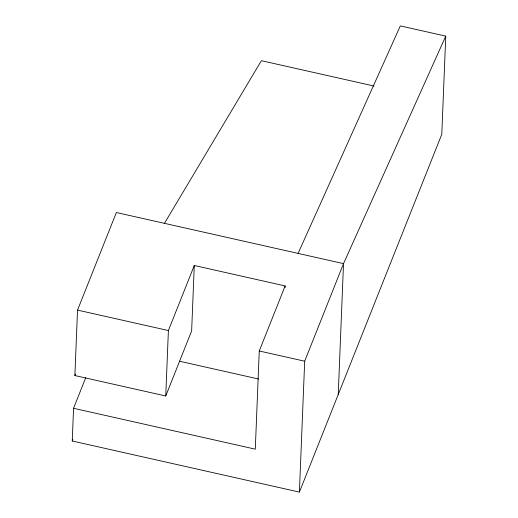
<?xml version="1.0" encoding="UTF-8"?>
<svg xmlns="http://www.w3.org/2000/svg" width="518" height="518" viewBox="0 0 518 518"><rect width="100%" height="100%" fill="white"/><g stroke="black" fill="none" stroke-linecap="round" stroke-linejoin="round"><path stroke-width="0.78" d="M298.09 253.399L400.323 25.9L445.758 36.118L441.789 134.291L299.404 492.1L72.242 440.999L73.562 408.281L85.768 377.622M285.081 287.542L285.146 285.93L194.282 265.488L191.641 330.937L165.747 395.992L74.883 375.556L77.532 310.107L116.362 212.522L343.518 263.623L445.758 36.118M165.747 395.992L168.395 330.549L194.282 265.488M285.146 285.93L259.259 350.984L255.29 449.158L73.562 408.281M299.404 492.1L304.688 361.208L343.518 263.623L338.235 394.515M74.883 375.556L75.479 374.061M72.242 440.999L72.844 439.497M164.543 223.193L261.389 60.69L374.048 86.033M77.532 310.107L168.395 330.549M259.259 350.984L304.688 361.208M179.351 361.195L258.463 378.988"/></g></svg>
